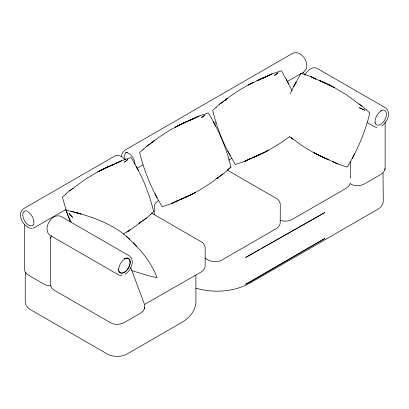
<?xml version="1.0" encoding="UTF-8"?>
<svg xmlns="http://www.w3.org/2000/svg" width="409" height="409" viewBox="0 0 409 409"><rect width="100%" height="100%" fill="white"/><g stroke="black" fill="none" stroke-linecap="round" stroke-linejoin="round"><path stroke-width="0.61" d="M51.34 235.773L50.496 238.605L50.496 284.817L51.529 287.844L54.014 290.093L110.911 322.941C115.144 325.181 120.491 324.7 124.597 322.399L141.412 312.624L143.375 310.758L144.725 308.059M144.628 308.468L144.771 305.226L130.696 267.512M350.007 183.646C354.368 186.55 360.319 186.248 364.777 183.728L380.672 174.551C383.218 173.104 385.324 170.4 385.135 167.342L385.135 121.943M118.707 269.638C118.917 265.288 121.345 261.085 125.006 258.728M33.783 224.296C34.627 219.372 31.759 214.296 27.7 211.627M121.514 156.632C121.386 153.661 123.273 151.105 125.762 149.674L291.668 53.886C299.823 49.003 308.202 60.128 306.602 67.807C305.288 72.751 299.659 74.055 295.84 76.59L287.542 81.381M50.532 238.181L50.629 237.762M50.721 237.368L50.818 236.954M144.812 307.665L144.914 307.246M384.808 169.801L384.905 169.387M384.997 168.994L385.094 168.574M25.879 272.568L25.23 275.671L25.23 301.617C25.23 305.083 27.643 308.054 30.557 309.69L107.184 353.928C113.283 357.226 121.105 357.226 127.209 353.928L181.238 322.737C188.886 318.401 195.87 310.896 195.921 301.617L195.891 275.252M350.196 183.569L349.056 185.809L346.331 188.186L292.353 219.352C288.662 221.422 283.999 221.734 280.068 220.165M290.165 93.819L293.718 86.57L301.06 73.303L310.738 76.544L316.014 79.131L310.405 76.457L325.605 83.334L319.383 80.501L325.104 82.961L329.956 85.358L323.867 82.526L334.439 87.674L329.025 84.852L334.143 87.454L346.863 95.072L361.96 106.222M304.956 75.195C306.939 70.962 311.934 65.941 317.001 68.308L385.748 108.002C391.761 112.864 387.026 122.552 381.755 126.064M291.377 137.802L301.469 145.333L314.189 152.951L319.306 155.553L313.892 152.731L324.465 157.879L318.376 155.047L323.228 157.445L328.948 159.904L322.727 157.071L337.926 163.948L332.318 161.274L337.594 163.861L347.272 167.102C357.42 150.302 365.242 132.107 369.802 112.991L366.249 109.75M352.236 158.314L354.598 153.866M65.987 193.943L62.434 197.189L66.355 210.978L70.2 221.78M143.222 149.357L139.668 152.598C144.229 171.714 152.051 189.909 162.199 206.709L171.877 203.467L177.148 200.88L171.545 203.554L186.744 196.678L181.085 199.255M216.238 107.199L212.685 110.44C216.233 124.556 221.059 138.395 227.874 151.284M150.154 214.853L153.707 211.611C149.806 195.85 144.101 180.517 136.161 166.33M227.389 170.262L230.942 167.02C226.381 147.905 218.554 129.709 208.406 112.91L198.728 116.151L193.457 118.738L199.06 116.064L189.587 120.461M230.942 167.02L223.723 173.544L216.54 178.774L218.549 176.979M154.239 140.645L151.657 142.997L154.065 140.844M227.256 98.487L224.674 100.839L227.087 98.687M141.289 221.606L134.786 226.76L126.933 231.964L129.587 230.185M218.518 177.015L212.02 182.169L199.633 190.134L190.165 195.159L185.006 197.486L191.09 194.653L180.517 199.51M69.412 190.875L73.262 188.135M146.642 146.289L150.492 143.544M219.664 104.131L231.606 95.292L239.756 89.868L248.35 84.903L263.11 77.95M141.315 221.571L139.305 223.365L146.729 217.92M65.869 194.05L69.648 190.66M143.104 149.459L146.882 146.074M216.126 107.301L219.904 103.917M146.494 218.135L150.272 214.751M70.276 190.42L85.374 179.27L98.094 171.652L108.37 166.719L102.281 169.556L107.715 166.882L112.853 164.694L106.631 167.532L121.831 160.655L116.222 163.329L121.499 160.742L131.177 157.501L138.503 170.737M147.506 145.829L158.585 137.45L170.977 129.484L185.599 122.133L179.515 124.965L184.367 122.567L190.088 120.108L183.861 122.94L194.618 118.191L189.561 120.491M220.528 103.671L223.846 101.13M142.547 220.921L145.865 218.38M219.781 176.33L223.099 173.789M289.388 136.816L281.019 142.782L268.299 150.4L258.023 155.328L264.112 152.496L258.677 155.169L253.539 157.353L259.761 154.52L244.562 161.397L250.17 158.723L244.899 161.31L235.221 164.551L227.89 151.315L230.257 155.763M125.006 274.373C130.537 270.947 135.614 261.003 129.469 255.962L60.721 216.274C51.483 212.92 42.275 228.866 49.796 235.19L118.544 274.884L120.461 275.508L122.005 275.426M381.29 110.762C377.625 113.119 375.201 117.322 374.992 121.672L375.211 123.155M130.118 229.832L123.457 234.091M300.937 73.707L300.293 74.131M158.38 200.65C156.136 201.934 154.336 204.239 154.254 206.898L154.254 214.541M137.01 168.288L143.094 164.776M213.933 123.876L216.146 122.598M65.931 209.439L34.484 227.598L33.001 228.115M228.59 160.113L231.893 158.206M144.832 304.255L201.023 272.077C203.268 270.794 205.067 268.488 205.149 265.83L205.149 247.992C205.241 245.441 203.626 243.099 201.443 241.888L151.269 212.92M204.935 257.961C209.725 261.765 216.704 263.059 222.143 259.884L276.116 228.723C278.36 227.44 280.16 225.134 280.247 222.476L280.247 204.638C280.339 202.087 278.718 199.745 276.535 198.534L227.465 170.2M260.012 249.332L245.635 257.491L324.726 212.608L261.121 248.703M102.562 169.346L97.797 171.872L103.211 169.045M263.836 152.7L268.595 150.18L263.181 153.002M267.2 76.14L261.458 78.845L272.082 73.906L266.479 76.58L271.75 73.993L281.428 70.752L288.754 83.988M194.183 118.298L189.51 120.497M116.948 162.889L111.739 165.338M249.444 159.162L255.19 156.458M176.422 201.32L182.169 198.616M32.055 228.365L30.465 228.237M50.685 285.988L46.595 285.329L44.116 284.245L27.275 274.434L26.007 273.207L24.821 271.208L24.468 269.495L24.468 224.091M125.66 152.409L127.179 152.557L126.841 152.429C131.698 154.219 134.771 159.423 135.057 164.454M377.067 127.582L374.828 126.918L367.129 122.475M131.632 270.538L146.846 275.308L157.041 277.798C150.824 260.313 137.567 246.238 123.886 234.188C107.051 221.131 86.166 214.965 65.767 210.022L68.293 216.31L71.207 222.097M195.839 288.156C213.416 293.202 233.283 292.159 249.505 283.325L377.957 209.163C380.871 207.527 383.284 204.556 383.284 201.085L383.018 173.16M75.962 212.511L81.105 214.025L70.864 211.243M29.867 228.176C22.766 225.972 16.498 214.076 23.558 208.677L114.597 156.12C118.344 154.029 122.685 156.632 125.006 159.658M315.288 78.692L315.676 78.876M332.655 161.529L333.044 161.713M358.974 103.937L362.589 106.468L366.367 109.852M289.357 136.468L292.931 139.167L291.32 137.736M129.832 239.306L126.11 236.075M136.724 246.489L133.365 242.788M303.294 72.163L304.593 74.556M286.412 79.581L292.062 90.706M213.391 121.739L215.753 126.177M154.853 193.442L157.214 197.879M350.053 161.708L350.457 164.101L350.457 178.119M382.584 110.118A8.282 4.78 -60 0 1 384.537 120.328A8.282 4.78 -60 0 1 374.925 122.644M380.58 110.87A8.282 4.78 -60 0 1 382.098 110.225M125.266 159.5A8.282 4.78 60 0 1 126.376 152.368M33.707 224.669A8.282 4.78 60 0 1 23.993 219.797A8.282 4.78 60 0 1 27.122 210.957M118.641 270.605A8.282 4.78 -60 0 1 118.441 268.974A8.282 4.78 -60 0 0 118.651 270.61M296.075 82.132L293.734 86.539L296.096 82.091M364.705 110.2L359.429 107.756L364.705 110.2M127.7 159.663L124.367 162.189L127.7 159.663M204.929 115.072L201.596 117.598L204.929 115.072M277.951 72.914L274.618 75.44L277.951 72.914M324.726 238.549L250.277 281.929L245.635 284.281L324.726 238.549M252.813 82.603L248.053 85.123L253.462 82.301L252.813 82.603M179.791 124.76L175.032 127.281L180.441 124.459L179.791 124.76M195.574 192.337L190.165 195.159L195.574 192.337M262.057 78.318L256.883 80.783L267.639 76.033L262.057 78.318M72.577 217.312L69.095 213.559L72.577 217.312M130.113 261.448A8.282 4.78 -60 0 0 124.3 258.831A8.282 4.78 -60 0 1 130.123 261.453A8.282 4.78 -60 0 1 125.655 271.397A8.282 4.78 -60 0 1 118.804 271.085A8.282 4.78 -60 0 0 125.65 271.392A8.282 4.78 -60 0 0 130.113 261.448"/></g></svg>
